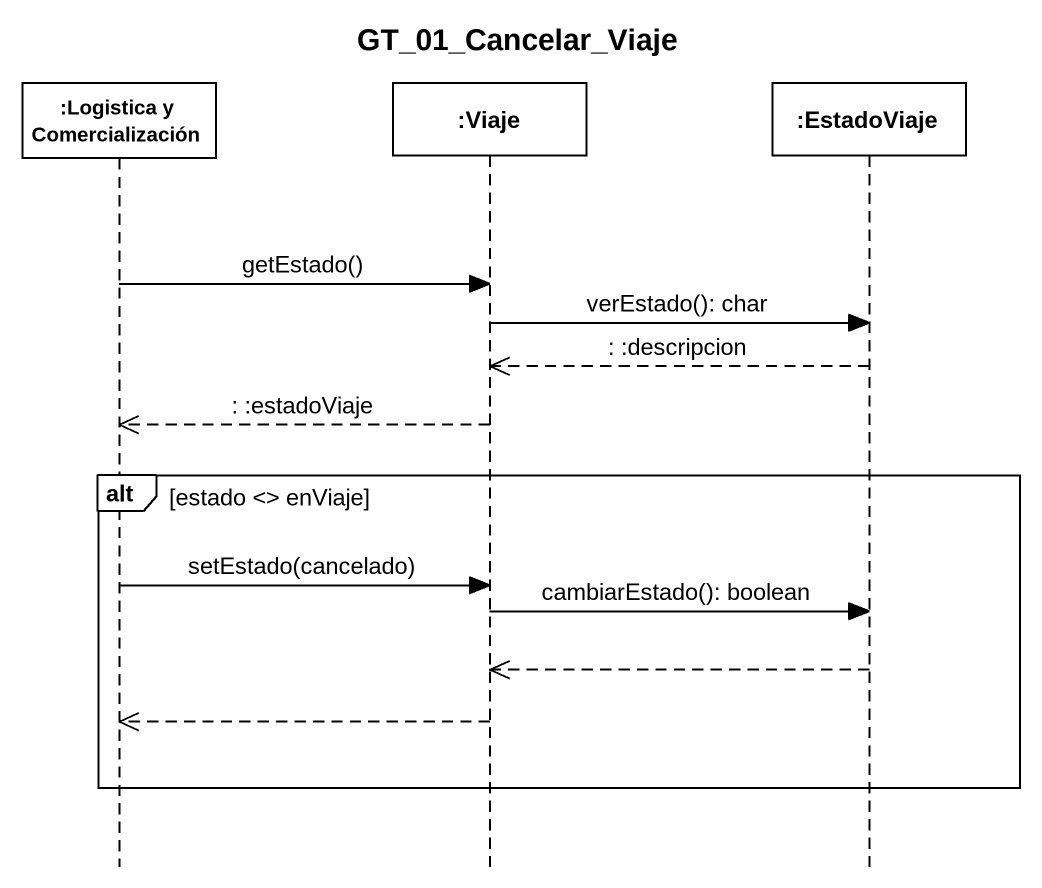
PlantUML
@startuml
title GT_01_Cancelar_Viaje
hide footbox
participant ":Logistica y Comercialización" as Logistica_y_Comercialización
participant ":Viaje" as Viaje
participant ":EstadoViaje" as EstadoViaje

Logistica_y_Comercialización -> Viaje : getEstado()
Viaje -> EstadoViaje : verEstado(): char
EstadoViaje -->> Viaje : : :descripcion
Viaje -->> Logistica_y_Comercialización : : :estadoViaje
alt estado <> enViaje
  Logistica_y_Comercialización -> Viaje : setEstado(cancelado)
  Viaje -> EstadoViaje : cambiarEstado(): boolean
  EstadoViaje -->> Viaje
  Viaje -->> Logistica_y_Comercialización
end
@enduml
